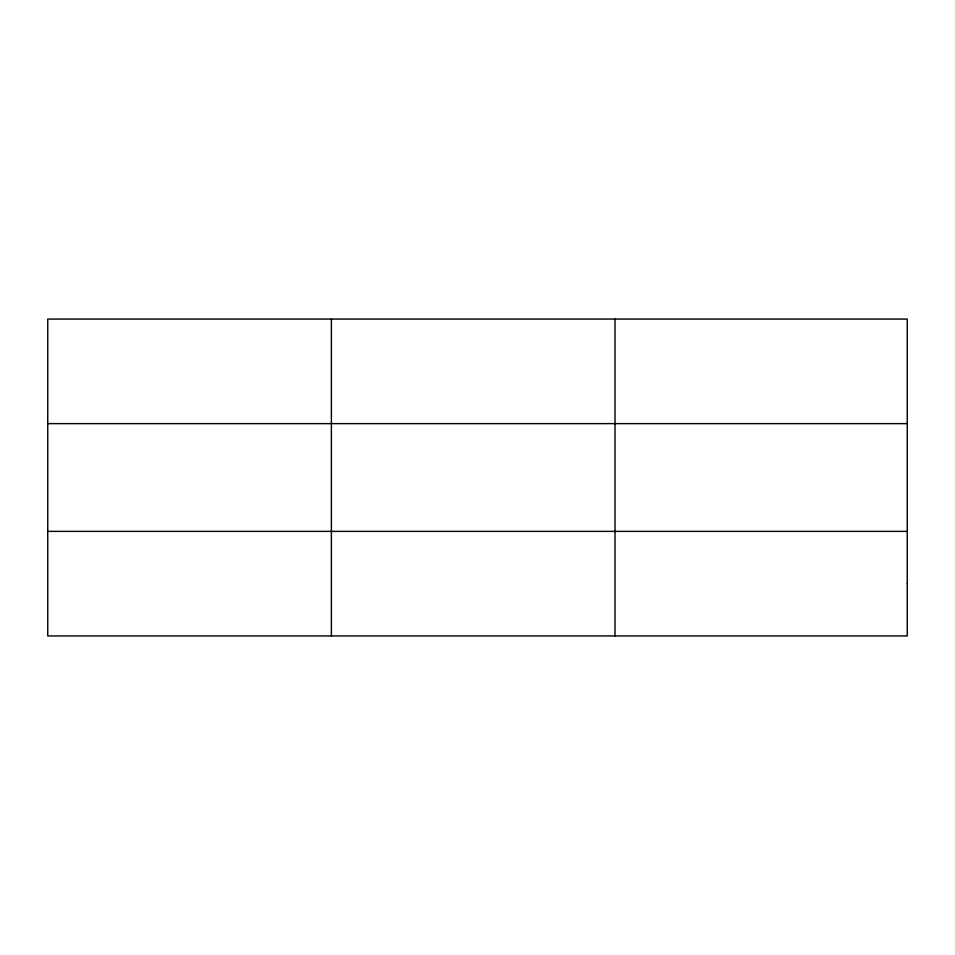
<?xml version="1.0" encoding="UTF-8"?>
<svg xmlns="http://www.w3.org/2000/svg" width="955" height="955" viewBox="0 0 955 955"><rect width="100%" height="100%" fill="white"/><g stroke="black" fill="none" stroke-linecap="round" stroke-linejoin="round"><path stroke-width="1.43" d="M331.385 319.065L331.385 635.935M615.02 319.065L615.02 635.935M47.75 423.626L907.25 423.626M47.75 531.374L907.25 531.374M907.25 583.66L907.25 635.935L47.75 635.935L47.75 319.065L907.25 319.065L907.25 583.66"/></g></svg>
